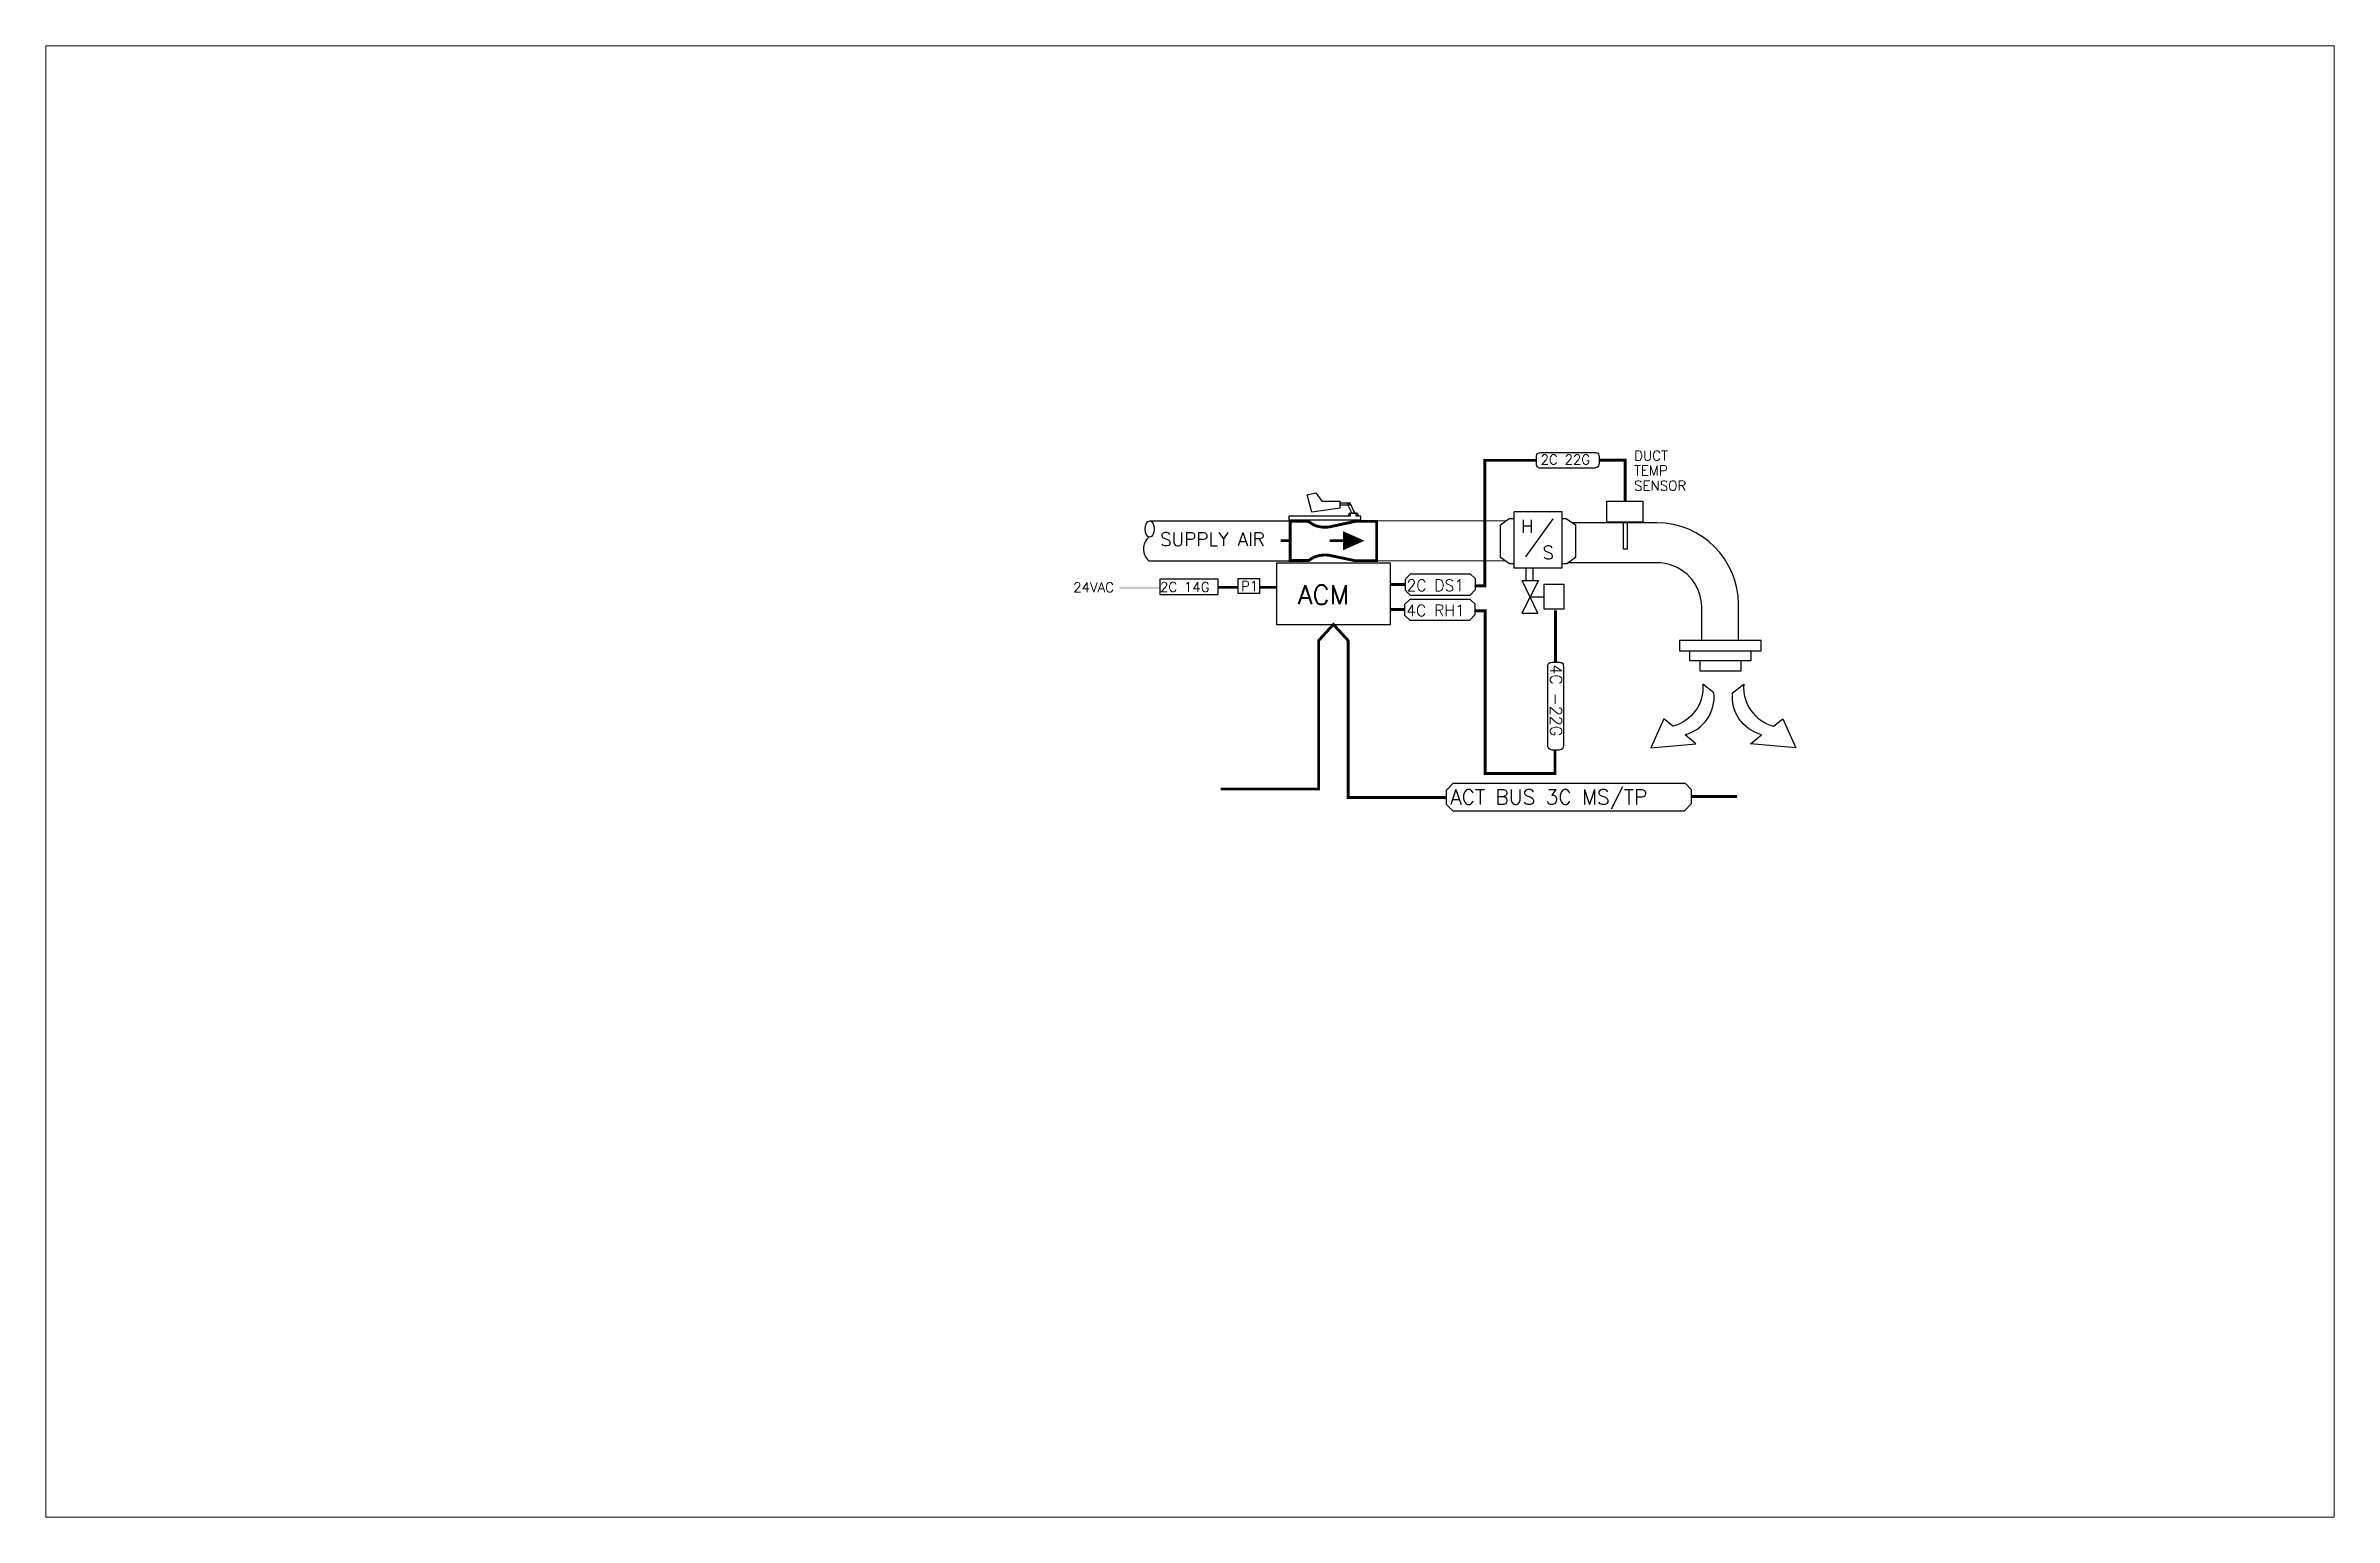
# Paper-space layout 'Layout1' of a CAD drawing. Extents: x 0.7 to 16.1, y 0.3 to 10.2.
# The model-space entities are those that its viewports show. They can reach past a viewport. Long polylines and large blocks are cut down to what shows.
import ezdxf

# ---------------------------------------------------------------- set-up
doc = ezdxf.new("R2010")
doc.units = 0
doc.header["$LTSCALE"] = 96
doc.header["$MEASUREMENT"] = 0
for name, color, linetype in [('COIL', 7, 'CONTINUOUS'), ('DUCT TEMP', 7, 'CONTINUOUS'), ('MVIEW', 1, 'CONTINUOUS'), ('SUP', 7, 'CONTINUOUS')]:
    doc.layers.add(name, color=color, linetype=linetype)
doc.styles.get("Standard").update_dxf_attribs({"font": 'ROMANS'})

msp = doc.modelspace()

# ---------------------------------------------------------------- hatches: boundary and pattern name
at = {"layer": 'SUP', "linetype": 'Continuous', "transparency": 33554687}
msp.add_hatch(color=7, dxfattribs=at).paths.add_polyline_path([(785.9, 632.9), (785.9, 634.4), (759.9, 634.4), (759.9, 632.9)])

# ---------------------------------------------------------------- linework, layer by layer
at = {"layer": 'COIL', "color": 7, "linetype": 'Continuous'}
msp.add_lwpolyline([(989.8, 616.4), (989.8, 623.2), (986.7, 626.2), (947.5, 626.2), (944.2, 622.8), (944.2, 616), (947.5, 612.8), (986.3, 612.8)], close=True, dxfattribs=at)
at = {"layer": 'COIL', "color": 7, "linetype": 'Continuous', "const_width": 1.85}
for points in [[(944.2, 619.6), (935.2, 619.6)], [(996.3, 595.4), (996.3, 618.8), (989.8, 618.8)]]:
    msp.add_lwpolyline(points, dxfattribs=at)
at = {"layer": 'COIL', "color": 7, "ltscale": 2, "const_width": 1.85}
for points in [[(1041.8, 619.2), (1041.8, 585.6)], [(1041.4, 528.8), (1041.4, 513.7), (996.3, 513.7), (996.3, 595.4)]]:
    msp.add_lwpolyline(points, dxfattribs=at)
at = {"layer": 'DUCT TEMP', "color": 7, "ltscale": 2, "const_width": 1.85}
for points in [[(1029.4, 716.1), (996.1, 716.1), (996.1, 635), (990.1, 635)], [(1086.8, 689.7), (1086.8, 716.2), (1069.9, 716.2)]]:
    msp.add_lwpolyline(points, dxfattribs=at)
at = {"layer": 'DUCT TEMP', "color": 7, "lineweight": 25, "transparency": 33554687}
msp.add_lwpolyline([(1069.9, 713.9), (1069.8, 713.3), (1069.6, 712.6), (1069.1, 711.9), (1068.4, 711.5), (1067.7, 711.2), (1067.1, 711), (1032.2, 711), (1031.5, 711), (1030.7, 711.3), (1030.2, 711.8), (1029.7, 712.4), (1029.5, 713.1), (1029.4, 713.7), (1029.4, 718.3), (1029.5, 718.9), (1029.7, 719.8), (1030.2, 720.4), (1030.7, 720.8), (1031.5, 721), (1032.2, 721.2), (1067.1, 721.2), (1067.7, 721.2), (1068.4, 721), (1069.1, 720.6), (1069.6, 720), (1069.8, 719.1), (1069.9, 718.5)], close=True, dxfattribs=at)
at = {"layer": 'DUCT TEMP', "color": 7, "linetype": 'Continuous', "lineweight": 25}
for points in [[(1098.2, 676.2), (1074.9, 676.2), (1074.9, 689.7), (1098.2, 689.7)], [(1088, 658.7), (1085.7, 658.7), (1085.7, 676), (1088, 676)]]:
    msp.add_lwpolyline(points, close=True, dxfattribs=at)
at = {"layer": 'DUCT TEMP', "color": 7, "linetype": 'Continuous', "const_width": 1.85}
msp.add_lwpolyline([(944.5, 635.8), (935.5, 635.8)], dxfattribs=at)
at = {"layer": 'DUCT TEMP', "color": 7, "linetype": 'Continuous'}
msp.add_lwpolyline([(990.1, 632.6), (990.1, 639.4), (986.9, 642.5), (947.8, 642.5), (944.5, 639), (944.5, 632.2), (947.8, 629), (986.6, 629)], close=True, dxfattribs=at)
at = {"layer": 'SUP', "color": 7, "linetype": 'Continuous', "lineweight": 25}
for p, q in [((779.6, 677), (869.6, 677)), ((921.3, 677.1), (1009.6, 676.9)), ((921.3, 651.4), (1009.2, 651.2)), ((1022.8, 638.3), (1022.8, 646.5)), ((1027.3, 638.5), (1027.3, 646.7))]:
    msp.add_line(p, q, dxfattribs=at)
at = {"layer": 'SUP', "color": 7, "linetype": 'Continuous'}
msp.add_line((1040, 678.2), (1022.3, 653.8), dxfattribs=at)
at = {"layer": 'SUP', "color": 7, "linetype": 'Continuous', "lineweight": 25}
for points in [[(869.4, 677.5), (915.9, 677.5), (915.9, 680), (912.8, 680), (912.8, 681.7), (909.1, 681.7), (909.1, 680), (869.4, 680)], [(890.7, 689.7), (902.4, 689.7), (902.4, 685.1), (884.3, 682.5), (881.3, 693.8), (886.9, 695.1)], [(908.2, 688.2), (908, 688.4), (907.8, 688.5), (907.7, 688.4), (907.5, 688.2), (907.7, 688), (907.8, 687.9), (908, 688)], [(935.1, 649.7), (861.4, 649.7), (861.4, 610), (935.1, 610)], [(1020.1, 638.3), (1030.7, 638.3), (1019.9, 617.3), (1030.4, 617.3)], [(1034.4, 636), (1047.2, 636), (1047.2, 619.9), (1034.4, 619.9)], [(1174.6, 599.6), (1121.9, 599.6), (1121.9, 593), (1174.6, 593)]]:
    msp.add_lwpolyline(points, close=True, dxfattribs=at)
for points in [[(902.3, 688.7), (908.5, 688.7), (908.5, 687.1), (902.5, 687.1)], [(907.1, 680.2), (907.7, 680.2), (908.8, 682.1), (913.1, 682.1), (914.4, 680.2), (915.3, 680.2)], [(910.1, 682.1), (907.5, 687.4)], [(908.5, 689.1), (911.9, 682.1)], [(1025.3, 627.8), (1034.6, 627.8)], [(1168, 593), (1168, 586.4), (1128.5, 586.4), (1128.5, 593)], [(1161.5, 586.4), (1161.5, 579.9), (1135.2, 579.9), (1135.2, 586.4)]]:
    msp.add_lwpolyline(points, dxfattribs=at)
at = {"layer": 'SUP', "color": 7, "linetype": 'Continuous'}
for points in [[(1014.9, 682.6), (1014.9, 646.6), (1046.1, 646.6), (1046.1, 682.8), (1014.9, 682.8)], [(1014.9, 649.2), (1012.1, 649.2), (1006.2, 653.3), (1006.2, 674.4), (1011.8, 678.5), (1014.9, 678.5)], [(1046.1, 678.5), (1048.7, 678.5), (1054.6, 674.4), (1054.6, 653.3), (1049, 649.2), (1046.1, 649.2)]]:
    msp.add_lwpolyline(points, dxfattribs=at)
at = {"layer": 'SUP', "color": 7}
for points, format in [([(778.8, 666.4, 0.451799), (778.8, 651.2), (870.3, 651.2)], "xyb"), ([(918.3, 664.1, 0, 12.3, 0), (904.5, 664.1, 12.3, 12.3, 0)], "xyseb")]:
    msp.add_lwpolyline(points, format=format, dxfattribs=at)
at = {"layer": 'SUP', "color": 7, "linetype": 'Continuous', "lineweight": 20, "const_width": 1.85}
msp.add_lwpolyline([(895.4, 654.7, 0.14165), (885.3, 653.3), (882.1, 651.3), (870.3, 651.3), (870.3, 676.6), (882, 676.6), (885.3, 674.4, 0.14165), (895.4, 673), (912.2, 676.6), (926.2, 676.6), (926.2, 651.2), (912.2, 651.2), (895.4, 654.7)], format="xyb", dxfattribs=at)
at = {"layer": 'SUP', "color": 7, "linetype": 'Continuous', "lineweight": 25}
for points in [[(1160, 599.6), (1160, 622.8, 0.413991), (1107.3, 675.7), (1053.1, 675.7)], [(1136.3, 599.6), (1136.3, 621.1, 0.388706), (1109.9, 649.8), (1049.9, 649.8)]]:
    msp.add_lwpolyline(points, format="xyb", dxfattribs=at)
at = {"layer": 'SUP', "color": 7, "const_width": 1.85}
for points in [[(870.8, 664.1), (864.2, 664.1)], [(911.4, 664.1), (895.7, 664.1)]]:
    msp.add_lwpolyline(points, dxfattribs=at)
at = {"layer": 'SUP'}
for points in [[(785.9, 629.4), (823.8, 629.4), (823.8, 639.3), (785.9, 639.3)], [(836.6, 639.7), (850.5, 639.7), (850.5, 630), (836.6, 630)]]:
    msp.add_lwpolyline(points, close=True, dxfattribs=at)
at = {"layer": 'SUP', "color": 7, "ltscale": 2, "const_width": 1.85}
for points in [[(836.6, 634), (823.8, 634)], [(850.5, 634), (861.4, 634)]]:
    msp.add_lwpolyline(points, dxfattribs=at)
at = {"layer": 'SUP', "color": 7, "linetype": 'Continuous', "const_width": 1.85}
for points in [[(888.7, 594.8), (888.7, 599.6), (898.2, 610), (907.7, 599.6), (907.7, 594.8)], [(888.7, 594.8), (888.7, 503.6), (825.4, 503.6)], [(907.7, 594.8), (907.7, 498.2), (971.1, 498.2)], [(1159.1, 498.8), (1129.7, 498.8)]]:
    msp.add_lwpolyline(points, dxfattribs=at)
at = {"layer": 'SUP', "color": 7, "lineweight": 25, "transparency": 33554687}
msp.add_lwpolyline([(1039.5, 528.8), (1038.9, 528.9), (1038.2, 529.2), (1037.6, 529.6), (1037.1, 530.4), (1036.8, 531), (1036.7, 531.7), (1036.7, 582.8), (1036.8, 583.6), (1037.1, 584.3), (1037.6, 584.9), (1038.2, 585.3), (1038.9, 585.5), (1039.5, 585.6), (1044.1, 585.6), (1044.8, 585.5), (1045.6, 585.3), (1046.2, 584.9), (1046.6, 584.3), (1046.8, 583.6), (1047, 582.8), (1047, 531.7), (1046.8, 531), (1046.6, 530.4), (1046.2, 529.6), (1045.6, 529.2), (1044.8, 528.9), (1044.1, 528.8)], close=True, dxfattribs=at)
at = {"layer": 'SUP', "color": 7, "linetype": 'Continuous', "lineweight": 25}
for points in [[(1144.2, 565.9), (1137, 571.4, -0.365981), (1117.7, 544.3), (1111.7, 548.9), (1103.3, 530.3), (1132.5, 532.9), (1125.5, 538.7, 0.367478)], [(1156.2, 565.9), (1163.4, 571.4, 0.365981), (1182.7, 544.3), (1188.7, 548.9), (1197.1, 530.3), (1167.8, 532.9), (1174.9, 538.7, -0.367478)]]:
    msp.add_lwpolyline(points, format="xyb", close=True, dxfattribs=at)
at = {"layer": 'SUP', "color": 7, "linetype": 'Continuous'}
msp.add_lwpolyline([(975.4, 489.6), (1125.2, 489.6), (1129.7, 494.3), (1129.7, 503.2), (1125.7, 507.2), (975.4, 507.2), (971.1, 502.7), (971.1, 493.8)], close=True, dxfattribs=at)
at = {"layer": 'SUP', "color": 7}
msp.add_ellipse((779.4, 671.7), major_axis=(0, 5.27), ratio=0.55893, dxfattribs=at)

# ---------------------------------------------------------------- texts
at = {"layer": 'COIL', "color": 7, "linetype": 'Continuous'}
msp.add_text('4C RH1', height=7.35, dxfattribs=at).set_placement((945.3, 615.4))
at = {"layer": 'COIL', "color": 7, "ltscale": 2}
msp.add_text('4C -22G', height=7.54, rotation=270, dxfattribs=at).set_placement((1038.4, 584.3))
at = {"layer": 'DUCT TEMP', "color": 7, "transparency": 33554687}
for s, p in [('2C 22G', (1032.1, 713.4)), ('TEMP', (1092.6, 706.3)), ('DUCT', (1092.6, 715.9)), ('SENSOR', (1092.6, 696.5))]:
    msp.add_text(s, height=6.34, dxfattribs=at).set_placement(p)
at = {"layer": 'DUCT TEMP', "color": 7, "linetype": 'Continuous'}
msp.add_text('2C DS1', height=7.35, dxfattribs=at).set_placement((945.5, 631.6))
at = {"layer": 'SUP', "color": 7, "linetype": 'Continuous'}
for s, height, p in [('SUPPLY AIR', 8.67, (786.2, 660.7)), ('H', 8.5, (1019.5, 669.2)), ('S', 8.5, (1033.4, 652.2)), ('ACM', 12.35, (875.1, 623)), ('ACT BUS 3C MS/TP', 9.588, (973.7, 493.7))]:
    msp.add_text(s, height=height, dxfattribs=at).set_placement(p)
at = {"layer": 'SUP', "color": 7, "transparency": 33554687}
for s, p in [('24VAC', (730, 630.8)), ('2C 14G', (786.1, 631)), ('P1', (838.5, 631.6))]:
    msp.add_text(s, height=6.34, dxfattribs=at).set_placement(p)

psp = doc.layouts.get("Layout1")

# ---------------------------------------------------------------- viewports
at = {"layer": 'MVIEW'}
psp.add_viewport(center=(8.368, 5.293), size=(15.405, 9.90426), view_center_point=(805.5, 508.5), view_height=951, dxfattribs=at)

doc.saveas('drawing.dxf')
